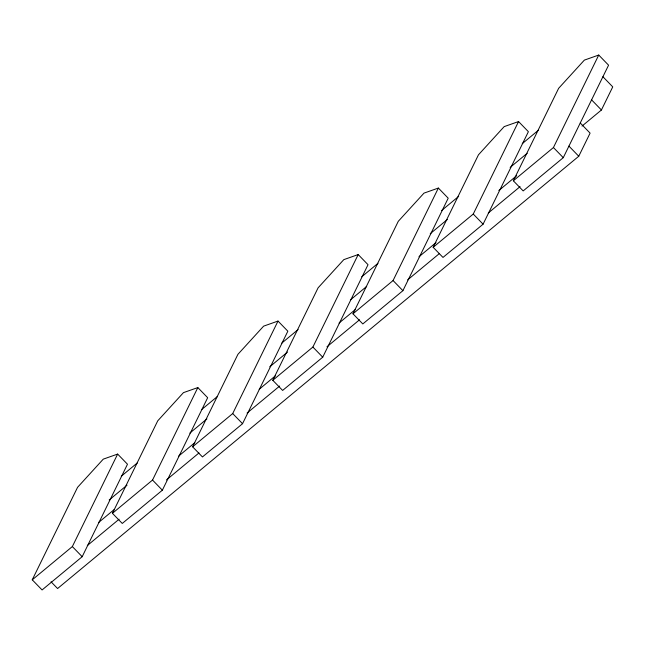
<?xml version="1.0" encoding="UTF-8"?>
<svg xmlns="http://www.w3.org/2000/svg" width="645" height="645" viewBox="0 0 645 645"><rect width="100%" height="100%" fill="white"/><g stroke="black" fill="none" stroke-linecap="round" stroke-linejoin="round"><path stroke-width="0.97" d="M32.25 579.815L77.561 487.33L103.273 459.143L117.648 454.08L127.484 464.215L82.181 556.7L42.086 589.949L32.25 579.815L72.345 546.565L117.648 454.08M112.432 513.315L157.743 420.822L183.454 392.636L197.83 387.572L207.666 397.707L162.363 490.192L122.268 523.45L112.432 513.315L152.526 480.057L197.83 387.572M192.613 446.808L237.924 354.323L263.636 326.136L278.011 321.065L287.847 331.199L242.544 423.692L202.449 456.942L192.613 446.808L232.708 413.558L278.011 321.065M272.795 380.3L318.106 287.815L343.817 259.629L358.193 254.565L368.029 264.7L322.726 357.185L282.631 390.435L272.795 380.3L312.889 347.05L358.193 254.565M352.976 313.801L398.288 221.308L423.999 193.121L438.374 188.058L448.21 198.192L402.907 290.677L362.812 323.935L352.976 313.801L393.071 280.543L438.374 188.058M433.158 247.293L478.469 154.808L504.18 126.614L518.556 121.55L528.392 131.685L483.089 224.178L442.994 257.428L433.158 247.293L473.253 214.043L518.556 121.55M513.339 180.785L558.651 88.3L584.362 60.114L598.737 55.051L608.574 65.185L563.27 157.67L523.176 190.92L513.339 180.785L553.434 147.536L598.737 55.051M51.028 581.774L57.59 588.53L578.767 156.243L590.094 133.12L580.258 122.985M582.032 126.081L601.422 109.997L612.75 86.873L602.914 76.739M121.284 476.22L137.57 462.707M201.941 409.317L217.454 396.449M281.833 343.059L298.119 329.555M361.716 276.802L378.002 263.297M441.599 210.544L458.66 196.394M522.256 143.642L538.543 130.137M109.182 499.98L127.025 485.185M189.84 433.085L206.908 418.928M269.723 366.828L287.565 352.033M350.388 299.925L366.674 286.412M430.271 233.667L447.332 219.518M510.155 167.41L527.215 153.26M98.629 522.466L114.141 509.598M178.512 456.209L194.798 442.696M259.177 389.306L275.463 375.793M339.06 323.048L355.347 309.536M418.944 256.791L436.004 242.633M498.827 190.533L516.661 175.738M87.301 545.581L119.099 519.209M166.41 479.969L198.983 452.951M247.067 413.066L279.648 386.049M326.95 346.808L359.531 319.791M407.616 279.914L439.414 253.533M488.273 213.011L520.072 186.639M591.586 99.862L601.422 109.997M568.93 146.109L578.767 156.243M553.434 147.536L563.27 157.67M473.253 214.043L483.089 224.178M393.071 280.543L402.907 290.677M312.889 347.05L322.726 357.185M232.708 413.558L242.544 423.692M152.526 480.057L162.363 490.192M72.345 546.565L82.181 556.7"/></g></svg>
